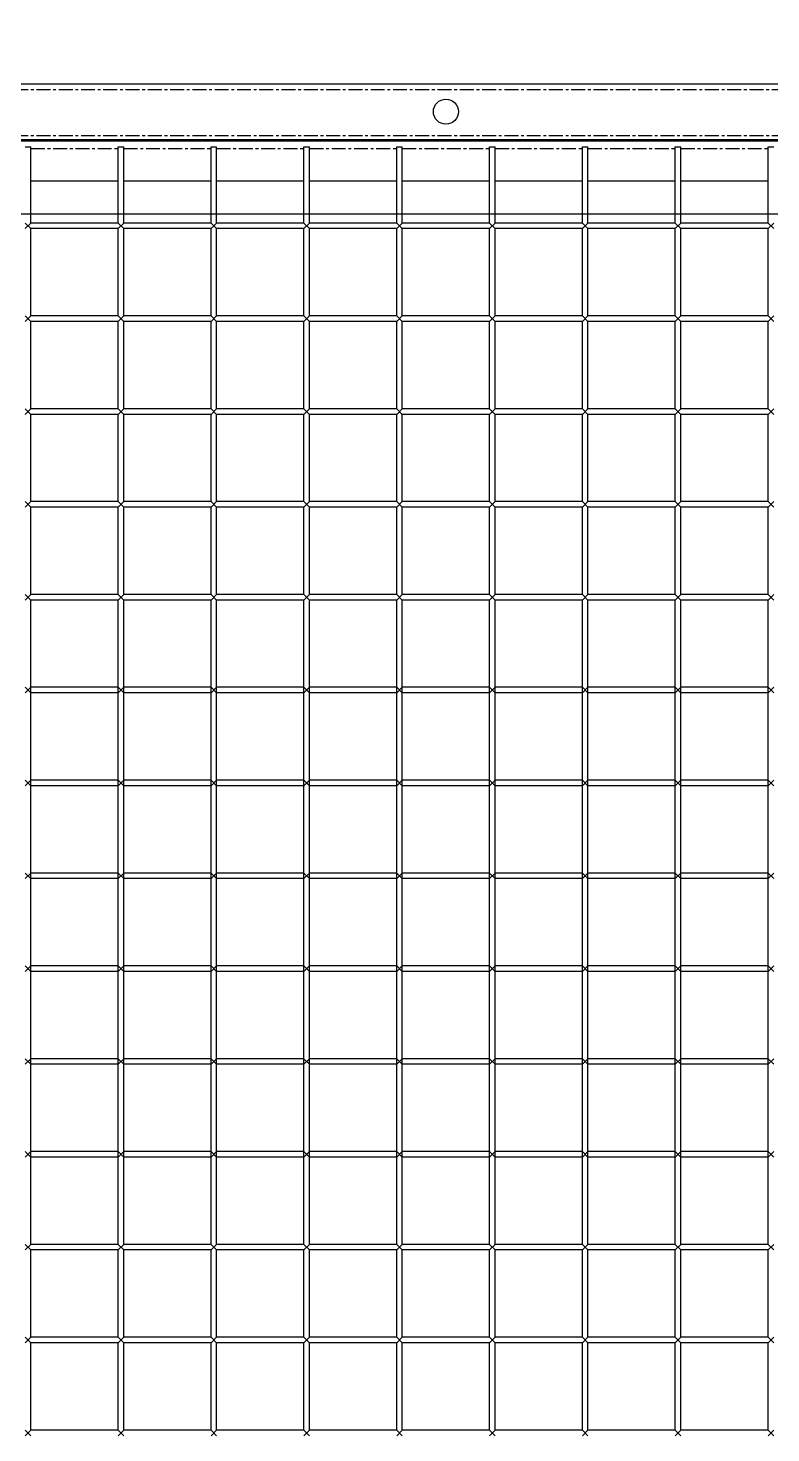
# Model space of a CAD drawing. Header units: millimetres. Extents: x -198529 to 244266, y -64 to 158464.
# Drawn here: x -146003 to -145603, y 108774 to 109530 of the extents above; entities that cross this region are included whole.
import ezdxf

# ---------------------------------------------------------------- set-up
doc = ezdxf.new("R2010")
doc.units = ezdxf.units.MM
doc.linetypes.add('CENTER', pattern=[12, 7.5, -1.5, 1.5, -1.5])
doc.layers.add('0-DCC', color=30, linetype='Continuous')
doc.layers.add('0-DCC-STRUC', color=180, linetype='Continuous')

# ---------------------------------------------------------------- blocks, each defined once
blk = doc.blocks.new('DCC2850x2600(左)')
at = {"color": 0, "linetype": 'Continuous'}
for p, q in [((47991.5, -71878.48), (50640, -71878.48)), ((50640, -71909.38), (47993, -71909.38)), ((48213.5, -71912.38), (48216.5, -71912.38)), ((48216.5, -71953.48), (48216.5, -71912.38)), ((48263.5, -71953.48), (48263.5, -71912.38)), ((48263.5, -71912.38), (48266.5, -71912.38)), ((48266.5, -71953.48), (48266.5, -71912.38)), ((48313.5, -71953.48), (48313.5, -71912.38)), ((48313.5, -71912.38), (48316.5, -71912.38)), ((48316.5, -71953.48), (48316.5, -71912.38)), ((48363.5, -71953.48), (48363.5, -71912.38)), ((48363.5, -71912.38), (48366.5, -71912.38)), ((48366.5, -71953.48), (48366.5, -71912.38)), ((48413.5, -71953.48), (48413.5, -71912.38)), ((48413.5, -71912.38), (48416.5, -71912.38)), ((48416.5, -71953.48), (48416.5, -71912.38)), ((48463.5, -71953.48), (48463.5, -71912.38)), ((48463.5, -71912.38), (48466.5, -71912.38)), ((48466.5, -71953.48), (48466.5, -71912.38)), ((48513.5, -71953.48), (48513.5, -71912.38)), ((48513.5, -71912.38), (48516.5, -71912.38)), ((48516.5, -71953.48), (48516.5, -71912.38)), ((48563.5, -71953.48), (48563.5, -71912.38)), ((48563.5, -71912.38), (48566.5, -71912.38)), ((48566.5, -71953.48), (48566.5, -71912.38)), ((48613.5, -71953.48), (48613.5, -71912.38)), ((48613.5, -71912.38), (48616.5, -71912.38)), ((48263.5, -71930.88), (48216.5, -71930.88)), ((48313.5, -71930.88), (48266.5, -71930.88)), ((48363.5, -71930.88), (48316.5, -71930.88)), ((48413.5, -71930.88), (48366.5, -71930.88)), ((48463.5, -71930.88), (48416.5, -71930.88)), ((48513.5, -71930.88), (48466.5, -71930.88)), ((48563.5, -71930.88), (48516.5, -71930.88)), ((48613.5, -71930.88), (48566.5, -71930.88)), ((48213.5, -71956.48), (48216.5, -71953.48)), ((48216.5, -71956.48), (48213.5, -71953.48)), ((48263.5, -71953.48), (48216.5, -71953.48)), ((48216.5, -72003.48), (48216.5, -71956.48)), ((48263.5, -71956.48), (48216.5, -71956.48)), ((48263.5, -71956.48), (48266.5, -71953.48)), ((48266.5, -71956.48), (48263.5, -71953.48)), ((48263.5, -72003.48), (48263.5, -71956.48)), ((48313.5, -71953.48), (48266.5, -71953.48)), ((48266.5, -72003.48), (48266.5, -71956.48)), ((48313.5, -71956.48), (48266.5, -71956.48)), ((48313.5, -71956.48), (48316.5, -71953.48)), ((48316.5, -71956.48), (48313.5, -71953.48)), ((48313.5, -72003.48), (48313.5, -71956.48)), ((48363.5, -71953.48), (48316.5, -71953.48)), ((48316.5, -72003.48), (48316.5, -71956.48)), ((48363.5, -71956.48), (48316.5, -71956.48)), ((48363.5, -71956.48), (48366.5, -71953.48)), ((48366.5, -71956.48), (48363.5, -71953.48)), ((48363.5, -72003.48), (48363.5, -71956.48)), ((48413.5, -71953.48), (48366.5, -71953.48)), ((48366.5, -72003.48), (48366.5, -71956.48)), ((48413.5, -71956.48), (48366.5, -71956.48)), ((48413.5, -71956.48), (48416.5, -71953.48)), ((48416.5, -71956.48), (48413.5, -71953.48)), ((48413.5, -72003.48), (48413.5, -71956.48)), ((48463.5, -71953.48), (48416.5, -71953.48)), ((48416.5, -72003.48), (48416.5, -71956.48)), ((48463.5, -71956.48), (48416.5, -71956.48)), ((48463.5, -71956.48), (48466.5, -71953.48)), ((48466.5, -71956.48), (48463.5, -71953.48)), ((48463.5, -72003.48), (48463.5, -71956.48)), ((48513.5, -71953.48), (48466.5, -71953.48)), ((48466.5, -72003.48), (48466.5, -71956.48)), ((48513.5, -71956.48), (48466.5, -71956.48)), ((48513.5, -71956.48), (48516.5, -71953.48)), ((48516.5, -71956.48), (48513.5, -71953.48)), ((48513.5, -72003.48), (48513.5, -71956.48)), ((48563.5, -71953.48), (48516.5, -71953.48)), ((48516.5, -72003.48), (48516.5, -71956.48)), ((48563.5, -71956.48), (48516.5, -71956.48)), ((48563.5, -71956.48), (48566.5, -71953.48)), ((48566.5, -71956.48), (48563.5, -71953.48)), ((48563.5, -72003.48), (48563.5, -71956.48)), ((48613.5, -71953.48), (48566.5, -71953.48)), ((48566.5, -72003.48), (48566.5, -71956.48)), ((48613.5, -71956.48), (48566.5, -71956.48)), ((48613.5, -71956.48), (48616.5, -71953.48)), ((48616.5, -71956.48), (48613.5, -71953.48)), ((48613.5, -72003.48), (48613.5, -71956.48)), ((48213.5, -72006.48), (48216.5, -72003.48)), ((48216.5, -72006.48), (48213.5, -72003.48)), ((48263.5, -72003.48), (48216.5, -72003.48)), ((48263.5, -72006.48), (48266.5, -72003.48)), ((48266.5, -72006.48), (48263.5, -72003.48)), ((48313.5, -72003.48), (48266.5, -72003.48)), ((48313.5, -72006.48), (48316.5, -72003.48)), ((48316.5, -72006.48), (48313.5, -72003.48)), ((48363.5, -72003.48), (48316.5, -72003.48)), ((48363.5, -72006.48), (48366.5, -72003.48)), ((48366.5, -72006.48), (48363.5, -72003.48)), ((48413.5, -72003.48), (48366.5, -72003.48)), ((48413.5, -72006.48), (48416.5, -72003.48)), ((48416.5, -72006.48), (48413.5, -72003.48)), ((48463.5, -72003.48), (48416.5, -72003.48)), ((48463.5, -72006.48), (48466.5, -72003.48)), ((48466.5, -72006.48), (48463.5, -72003.48)), ((48513.5, -72003.48), (48466.5, -72003.48)), ((48513.5, -72006.48), (48516.5, -72003.48)), ((48516.5, -72006.48), (48513.5, -72003.48)), ((48563.5, -72003.48), (48516.5, -72003.48)), ((48563.5, -72006.48), (48566.5, -72003.48)), ((48566.5, -72006.48), (48563.5, -72003.48)), ((48613.5, -72003.48), (48566.5, -72003.48)), ((48613.5, -72006.48), (48616.5, -72003.48)), ((48616.5, -72006.48), (48613.5, -72003.48)), ((48216.5, -72053.48), (48216.5, -72006.48)), ((48263.5, -72006.48), (48216.5, -72006.48)), ((48263.5, -72053.48), (48263.5, -72006.48)), ((48266.5, -72053.48), (48266.5, -72006.48)), ((48313.5, -72006.48), (48266.5, -72006.48)), ((48313.5, -72053.48), (48313.5, -72006.48)), ((48316.5, -72053.48), (48316.5, -72006.48)), ((48363.5, -72006.48), (48316.5, -72006.48)), ((48363.5, -72053.48), (48363.5, -72006.48)), ((48366.5, -72053.48), (48366.5, -72006.48)), ((48413.5, -72006.48), (48366.5, -72006.48)), ((48413.5, -72053.48), (48413.5, -72006.48)), ((48416.5, -72053.48), (48416.5, -72006.48)), ((48463.5, -72006.48), (48416.5, -72006.48)), ((48463.5, -72053.48), (48463.5, -72006.48)), ((48466.5, -72053.48), (48466.5, -72006.48)), ((48513.5, -72006.48), (48466.5, -72006.48)), ((48513.5, -72053.48), (48513.5, -72006.48)), ((48516.5, -72053.48), (48516.5, -72006.48)), ((48563.5, -72006.48), (48516.5, -72006.48)), ((48563.5, -72053.48), (48563.5, -72006.48)), ((48566.5, -72053.48), (48566.5, -72006.48)), ((48613.5, -72006.48), (48566.5, -72006.48)), ((48613.5, -72053.48), (48613.5, -72006.48)), ((48213.5, -72056.48), (48216.5, -72053.48)), ((48216.5, -72056.48), (48213.5, -72053.48)), ((48263.5, -72053.48), (48216.5, -72053.48)), ((48216.5, -72103.48), (48216.5, -72056.48)), ((48263.5, -72056.48), (48216.5, -72056.48)), ((48263.5, -72056.48), (48266.5, -72053.48)), ((48266.5, -72056.48), (48263.5, -72053.48)), ((48263.5, -72103.48), (48263.5, -72056.48)), ((48313.5, -72053.48), (48266.5, -72053.48)), ((48266.5, -72103.48), (48266.5, -72056.48)), ((48313.5, -72056.48), (48266.5, -72056.48)), ((48313.5, -72056.48), (48316.5, -72053.48)), ((48316.5, -72056.48), (48313.5, -72053.48)), ((48313.5, -72103.48), (48313.5, -72056.48)), ((48363.5, -72053.48), (48316.5, -72053.48)), ((48316.5, -72103.48), (48316.5, -72056.48)), ((48363.5, -72056.48), (48316.5, -72056.48)), ((48363.5, -72056.48), (48366.5, -72053.48)), ((48366.5, -72056.48), (48363.5, -72053.48)), ((48363.5, -72103.48), (48363.5, -72056.48)), ((48413.5, -72053.48), (48366.5, -72053.48)), ((48366.5, -72103.48), (48366.5, -72056.48)), ((48413.5, -72056.48), (48366.5, -72056.48)), ((48413.5, -72056.48), (48416.5, -72053.48)), ((48416.5, -72056.48), (48413.5, -72053.48)), ((48413.5, -72103.48), (48413.5, -72056.48)), ((48463.5, -72053.48), (48416.5, -72053.48)), ((48416.5, -72103.48), (48416.5, -72056.48)), ((48463.5, -72056.48), (48416.5, -72056.48)), ((48463.5, -72056.48), (48466.5, -72053.48)), ((48466.5, -72056.48), (48463.5, -72053.48)), ((48463.5, -72103.48), (48463.5, -72056.48)), ((48513.5, -72053.48), (48466.5, -72053.48)), ((48466.5, -72103.48), (48466.5, -72056.48)), ((48513.5, -72056.48), (48466.5, -72056.48)), ((48513.5, -72056.48), (48516.5, -72053.48)), ((48516.5, -72056.48), (48513.5, -72053.48)), ((48513.5, -72103.48), (48513.5, -72056.48)), ((48563.5, -72053.48), (48516.5, -72053.48)), ((48516.5, -72103.48), (48516.5, -72056.48)), ((48563.5, -72056.48), (48516.5, -72056.48)), ((48563.5, -72056.48), (48566.5, -72053.48)), ((48566.5, -72056.48), (48563.5, -72053.48)), ((48563.5, -72103.48), (48563.5, -72056.48)), ((48613.5, -72053.48), (48566.5, -72053.48)), ((48566.5, -72103.48), (48566.5, -72056.48)), ((48613.5, -72056.48), (48566.5, -72056.48)), ((48613.5, -72056.48), (48616.5, -72053.48)), ((48616.5, -72056.48), (48613.5, -72053.48)), ((48613.5, -72103.48), (48613.5, -72056.48)), ((48213.5, -72106.48), (48216.5, -72103.48)), ((48216.5, -72106.48), (48213.5, -72103.48)), ((48263.5, -72103.48), (48216.5, -72103.48)), ((48216.5, -72153.48), (48216.5, -72106.48)), ((48263.5, -72106.48), (48216.5, -72106.48)), ((48263.5, -72106.48), (48266.5, -72103.48)), ((48266.5, -72106.48), (48263.5, -72103.48)), ((48263.5, -72153.48), (48263.5, -72106.48)), ((48313.5, -72103.48), (48266.5, -72103.48)), ((48266.5, -72153.48), (48266.5, -72106.48)), ((48313.5, -72106.48), (48266.5, -72106.48)), ((48313.5, -72106.48), (48316.5, -72103.48)), ((48316.5, -72106.48), (48313.5, -72103.48)), ((48313.5, -72153.48), (48313.5, -72106.48)), ((48363.5, -72103.48), (48316.5, -72103.48)), ((48316.5, -72153.48), (48316.5, -72106.48)), ((48363.5, -72106.48), (48316.5, -72106.48)), ((48363.5, -72106.48), (48366.5, -72103.48)), ((48366.5, -72106.48), (48363.5, -72103.48)), ((48363.5, -72153.48), (48363.5, -72106.48)), ((48413.5, -72103.48), (48366.5, -72103.48)), ((48366.5, -72153.48), (48366.5, -72106.48)), ((48413.5, -72106.48), (48366.5, -72106.48)), ((48413.5, -72106.48), (48416.5, -72103.48)), ((48416.5, -72106.48), (48413.5, -72103.48)), ((48413.5, -72153.48), (48413.5, -72106.48)), ((48463.5, -72103.48), (48416.5, -72103.48)), ((48416.5, -72153.48), (48416.5, -72106.48)), ((48463.5, -72106.48), (48416.5, -72106.48)), ((48463.5, -72106.48), (48466.5, -72103.48)), ((48466.5, -72106.48), (48463.5, -72103.48)), ((48463.5, -72153.48), (48463.5, -72106.48)), ((48513.5, -72103.48), (48466.5, -72103.48)), ((48466.5, -72153.48), (48466.5, -72106.48)), ((48513.5, -72106.48), (48466.5, -72106.48)), ((48513.5, -72106.48), (48516.5, -72103.48)), ((48516.5, -72106.48), (48513.5, -72103.48)), ((48513.5, -72153.48), (48513.5, -72106.48)), ((48563.5, -72103.48), (48516.5, -72103.48)), ((48516.5, -72153.48), (48516.5, -72106.48)), ((48563.5, -72106.48), (48516.5, -72106.48)), ((48563.5, -72106.48), (48566.5, -72103.48)), ((48566.5, -72106.48), (48563.5, -72103.48)), ((48563.5, -72153.48), (48563.5, -72106.48)), ((48613.5, -72103.48), (48566.5, -72103.48)), ((48566.5, -72153.48), (48566.5, -72106.48)), ((48613.5, -72106.48), (48566.5, -72106.48)), ((48613.5, -72106.48), (48616.5, -72103.48)), ((48616.5, -72106.48), (48613.5, -72103.48)), ((48613.5, -72153.48), (48613.5, -72106.48)), ((48213.5, -72156.48), (48216.5, -72153.48)), ((48216.5, -72156.48), (48213.5, -72153.48)), ((48263.5, -72153.48), (48216.5, -72153.48)), ((48263.5, -72156.48), (48266.5, -72153.48)), ((48266.5, -72156.48), (48263.5, -72153.48)), ((48313.5, -72153.48), (48266.5, -72153.48)), ((48313.5, -72156.48), (48316.5, -72153.48)), ((48316.5, -72156.48), (48313.5, -72153.48)), ((48363.5, -72153.48), (48316.5, -72153.48)), ((48363.5, -72156.48), (48366.5, -72153.48)), ((48366.5, -72156.48), (48363.5, -72153.48)), ((48413.5, -72153.48), (48366.5, -72153.48)), ((48413.5, -72156.48), (48416.5, -72153.48)), ((48416.5, -72156.48), (48413.5, -72153.48)), ((48463.5, -72153.48), (48416.5, -72153.48)), ((48463.5, -72156.48), (48466.5, -72153.48)), ((48466.5, -72156.48), (48463.5, -72153.48)), ((48513.5, -72153.48), (48466.5, -72153.48)), ((48513.5, -72156.48), (48516.5, -72153.48)), ((48516.5, -72156.48), (48513.5, -72153.48)), ((48563.5, -72153.48), (48516.5, -72153.48)), ((48563.5, -72156.48), (48566.5, -72153.48)), ((48566.5, -72156.48), (48563.5, -72153.48)), ((48613.5, -72153.48), (48566.5, -72153.48)), ((48613.5, -72156.48), (48616.5, -72153.48)), ((48616.5, -72156.48), (48613.5, -72153.48)), ((48216.5, -72503.48), (48216.5, -72156.48)), ((48263.5, -72156.48), (48216.5, -72156.48)), ((48263.5, -72503.48), (48263.5, -72156.48)), ((48266.5, -72503.48), (48266.5, -72156.48)), ((48313.5, -72156.48), (48266.5, -72156.48)), ((48313.5, -72503.48), (48313.5, -72156.48)), ((48316.5, -72503.48), (48316.5, -72156.48)), ((48363.5, -72156.48), (48316.5, -72156.48)), ((48363.5, -72503.48), (48363.5, -72156.48)), ((48366.5, -72503.48), (48366.5, -72156.48)), ((48413.5, -72156.48), (48366.5, -72156.48)), ((48413.5, -72503.48), (48413.5, -72156.48)), ((48416.5, -72503.48), (48416.5, -72156.48)), ((48463.5, -72156.48), (48416.5, -72156.48)), ((48463.5, -72503.48), (48463.5, -72156.48)), ((48466.5, -72503.48), (48466.5, -72156.48)), ((48513.5, -72156.48), (48466.5, -72156.48)), ((48513.5, -72503.48), (48513.5, -72156.48)), ((48516.5, -72503.48), (48516.5, -72156.48)), ((48563.5, -72156.48), (48516.5, -72156.48)), ((48563.5, -72503.48), (48563.5, -72156.48)), ((48566.5, -72503.48), (48566.5, -72156.48)), ((48613.5, -72156.48), (48566.5, -72156.48)), ((48613.5, -72503.48), (48613.5, -72156.48)), ((48213.5, -72206.48), (48216.5, -72203.48)), ((48216.5, -72206.48), (48213.5, -72203.48)), ((48263.5, -72203.48), (48216.5, -72203.48)), ((48263.5, -72206.48), (48216.5, -72206.48)), ((48263.5, -72206.48), (48266.5, -72203.48)), ((48266.5, -72206.48), (48263.5, -72203.48)), ((48313.5, -72203.48), (48266.5, -72203.48)), ((48313.5, -72206.48), (48266.5, -72206.48)), ((48313.5, -72206.48), (48316.5, -72203.48)), ((48316.5, -72206.48), (48313.5, -72203.48)), ((48363.5, -72203.48), (48316.5, -72203.48)), ((48363.5, -72206.48), (48316.5, -72206.48)), ((48363.5, -72206.48), (48366.5, -72203.48)), ((48366.5, -72206.48), (48363.5, -72203.48)), ((48413.5, -72203.48), (48366.5, -72203.48)), ((48413.5, -72206.48), (48366.5, -72206.48)), ((48413.5, -72206.48), (48416.5, -72203.48)), ((48416.5, -72206.48), (48413.5, -72203.48)), ((48463.5, -72203.48), (48416.5, -72203.48)), ((48463.5, -72206.48), (48416.5, -72206.48)), ((48463.5, -72206.48), (48466.5, -72203.48)), ((48466.5, -72206.48), (48463.5, -72203.48)), ((48513.5, -72203.48), (48466.5, -72203.48)), ((48513.5, -72206.48), (48466.5, -72206.48)), ((48513.5, -72206.48), (48516.5, -72203.48)), ((48516.5, -72206.48), (48513.5, -72203.48)), ((48563.5, -72203.48), (48516.5, -72203.48)), ((48563.5, -72206.48), (48516.5, -72206.48)), ((48563.5, -72206.48), (48566.5, -72203.48)), ((48566.5, -72206.48), (48563.5, -72203.48)), ((48613.5, -72203.48), (48566.5, -72203.48)), ((48613.5, -72206.48), (48566.5, -72206.48)), ((48613.5, -72206.48), (48616.5, -72203.48)), ((48616.5, -72206.48), (48613.5, -72203.48)), ((48213.5, -72256.48), (48216.5, -72253.48)), ((48216.5, -72256.48), (48213.5, -72253.48)), ((48263.5, -72253.48), (48216.5, -72253.48)), ((48263.5, -72256.48), (48216.5, -72256.48)), ((48263.5, -72256.48), (48266.5, -72253.48)), ((48266.5, -72256.48), (48263.5, -72253.48)), ((48313.5, -72253.48), (48266.5, -72253.48)), ((48313.5, -72256.48), (48266.5, -72256.48)), ((48313.5, -72256.48), (48316.5, -72253.48)), ((48316.5, -72256.48), (48313.5, -72253.48)), ((48363.5, -72253.48), (48316.5, -72253.48)), ((48363.5, -72256.48), (48316.5, -72256.48)), ((48363.5, -72256.48), (48366.5, -72253.48)), ((48366.5, -72256.48), (48363.5, -72253.48)), ((48413.5, -72253.48), (48366.5, -72253.48)), ((48413.5, -72256.48), (48366.5, -72256.48)), ((48413.5, -72256.48), (48416.5, -72253.48)), ((48416.5, -72256.48), (48413.5, -72253.48)), ((48463.5, -72253.48), (48416.5, -72253.48)), ((48463.5, -72256.48), (48416.5, -72256.48)), ((48463.5, -72256.48), (48466.5, -72253.48)), ((48466.5, -72256.48), (48463.5, -72253.48)), ((48513.5, -72253.48), (48466.5, -72253.48)), ((48513.5, -72256.48), (48466.5, -72256.48)), ((48513.5, -72256.48), (48516.5, -72253.48)), ((48516.5, -72256.48), (48513.5, -72253.48)), ((48563.5, -72253.48), (48516.5, -72253.48)), ((48563.5, -72256.48), (48516.5, -72256.48)), ((48563.5, -72256.48), (48566.5, -72253.48)), ((48566.5, -72256.48), (48563.5, -72253.48)), ((48613.5, -72253.48), (48566.5, -72253.48)), ((48613.5, -72256.48), (48566.5, -72256.48)), ((48613.5, -72256.48), (48616.5, -72253.48)), ((48616.5, -72256.48), (48613.5, -72253.48)), ((48213.5, -72306.48), (48216.5, -72303.48)), ((48216.5, -72306.48), (48213.5, -72303.48)), ((48263.5, -72303.48), (48216.5, -72303.48)), ((48263.5, -72306.48), (48266.5, -72303.48)), ((48266.5, -72306.48), (48263.5, -72303.48)), ((48313.5, -72303.48), (48266.5, -72303.48)), ((48313.5, -72306.48), (48316.5, -72303.48)), ((48316.5, -72306.48), (48313.5, -72303.48)), ((48363.5, -72303.48), (48316.5, -72303.48)), ((48363.5, -72306.48), (48366.5, -72303.48)), ((48366.5, -72306.48), (48363.5, -72303.48)), ((48413.5, -72303.48), (48366.5, -72303.48)), ((48413.5, -72306.48), (48416.5, -72303.48)), ((48416.5, -72306.48), (48413.5, -72303.48)), ((48463.5, -72303.48), (48416.5, -72303.48)), ((48463.5, -72306.48), (48466.5, -72303.48)), ((48466.5, -72306.48), (48463.5, -72303.48)), ((48513.5, -72303.48), (48466.5, -72303.48)), ((48513.5, -72306.48), (48516.5, -72303.48)), ((48516.5, -72306.48), (48513.5, -72303.48)), ((48563.5, -72303.48), (48516.5, -72303.48)), ((48563.5, -72306.48), (48566.5, -72303.48)), ((48566.5, -72306.48), (48563.5, -72303.48)), ((48613.5, -72303.48), (48566.5, -72303.48)), ((48613.5, -72306.48), (48616.5, -72303.48)), ((48616.5, -72306.48), (48613.5, -72303.48)), ((48263.5, -72306.48), (48216.5, -72306.48)), ((48313.5, -72306.48), (48266.5, -72306.48)), ((48363.5, -72306.48), (48316.5, -72306.48)), ((48413.5, -72306.48), (48366.5, -72306.48)), ((48463.5, -72306.48), (48416.5, -72306.48)), ((48513.5, -72306.48), (48466.5, -72306.48)), ((48563.5, -72306.48), (48516.5, -72306.48)), ((48613.5, -72306.48), (48566.5, -72306.48)), ((48213.5, -72356.48), (48216.5, -72353.48)), ((48216.5, -72356.48), (48213.5, -72353.48)), ((48263.5, -72353.48), (48216.5, -72353.48)), ((48263.5, -72356.48), (48216.5, -72356.48)), ((48263.5, -72356.48), (48266.5, -72353.48)), ((48266.5, -72356.48), (48263.5, -72353.48)), ((48313.5, -72353.48), (48266.5, -72353.48)), ((48313.5, -72356.48), (48266.5, -72356.48)), ((48313.5, -72356.48), (48316.5, -72353.48)), ((48316.5, -72356.48), (48313.5, -72353.48)), ((48363.5, -72353.48), (48316.5, -72353.48)), ((48363.5, -72356.48), (48316.5, -72356.48)), ((48363.5, -72356.48), (48366.5, -72353.48)), ((48366.5, -72356.48), (48363.5, -72353.48)), ((48413.5, -72353.48), (48366.5, -72353.48)), ((48413.5, -72356.48), (48366.5, -72356.48)), ((48413.5, -72356.48), (48416.5, -72353.48)), ((48416.5, -72356.48), (48413.5, -72353.48)), ((48463.5, -72353.48), (48416.5, -72353.48)), ((48463.5, -72356.48), (48416.5, -72356.48)), ((48463.5, -72356.48), (48466.5, -72353.48)), ((48466.5, -72356.48), (48463.5, -72353.48)), ((48513.5, -72353.48), (48466.5, -72353.48)), ((48513.5, -72356.48), (48466.5, -72356.48)), ((48513.5, -72356.48), (48516.5, -72353.48)), ((48516.5, -72356.48), (48513.5, -72353.48)), ((48563.5, -72353.48), (48516.5, -72353.48)), ((48563.5, -72356.48), (48516.5, -72356.48)), ((48563.5, -72356.48), (48566.5, -72353.48)), ((48566.5, -72356.48), (48563.5, -72353.48)), ((48613.5, -72353.48), (48566.5, -72353.48)), ((48613.5, -72356.48), (48566.5, -72356.48)), ((48613.5, -72356.48), (48616.5, -72353.48)), ((48616.5, -72356.48), (48613.5, -72353.48)), ((48213.5, -72406.48), (48216.5, -72403.48)), ((48216.5, -72406.48), (48213.5, -72403.48)), ((48263.5, -72403.48), (48216.5, -72403.48)), ((48263.5, -72406.48), (48266.5, -72403.48)), ((48266.5, -72406.48), (48263.5, -72403.48)), ((48313.5, -72403.48), (48266.5, -72403.48)), ((48313.5, -72406.48), (48316.5, -72403.48)), ((48316.5, -72406.48), (48313.5, -72403.48)), ((48363.5, -72403.48), (48316.5, -72403.48)), ((48363.5, -72406.48), (48366.5, -72403.48)), ((48366.5, -72406.48), (48363.5, -72403.48)), ((48413.5, -72403.48), (48366.5, -72403.48)), ((48413.5, -72406.48), (48416.5, -72403.48)), ((48416.5, -72406.48), (48413.5, -72403.48)), ((48463.5, -72403.48), (48416.5, -72403.48)), ((48463.5, -72406.48), (48466.5, -72403.48)), ((48466.5, -72406.48), (48463.5, -72403.48)), ((48513.5, -72403.48), (48466.5, -72403.48)), ((48513.5, -72406.48), (48516.5, -72403.48)), ((48516.5, -72406.48), (48513.5, -72403.48)), ((48563.5, -72403.48), (48516.5, -72403.48)), ((48563.5, -72406.48), (48566.5, -72403.48)), ((48566.5, -72406.48), (48563.5, -72403.48)), ((48613.5, -72403.48), (48566.5, -72403.48)), ((48613.5, -72406.48), (48616.5, -72403.48)), ((48616.5, -72406.48), (48613.5, -72403.48)), ((48263.5, -72406.48), (48216.5, -72406.48)), ((48313.5, -72406.48), (48266.5, -72406.48)), ((48363.5, -72406.48), (48316.5, -72406.48)), ((48413.5, -72406.48), (48366.5, -72406.48)), ((48463.5, -72406.48), (48416.5, -72406.48)), ((48513.5, -72406.48), (48466.5, -72406.48)), ((48563.5, -72406.48), (48516.5, -72406.48)), ((48613.5, -72406.48), (48566.5, -72406.48)), ((48213.5, -72456.48), (48216.5, -72453.48)), ((48216.5, -72456.48), (48213.5, -72453.48)), ((48263.5, -72453.48), (48216.5, -72453.48)), ((48263.5, -72456.48), (48216.5, -72456.48)), ((48263.5, -72456.48), (48266.5, -72453.48)), ((48266.5, -72456.48), (48263.5, -72453.48)), ((48313.5, -72453.48), (48266.5, -72453.48)), ((48313.5, -72456.48), (48266.5, -72456.48)), ((48313.5, -72456.48), (48316.5, -72453.48)), ((48316.5, -72456.48), (48313.5, -72453.48)), ((48363.5, -72453.48), (48316.5, -72453.48)), ((48363.5, -72456.48), (48316.5, -72456.48)), ((48363.5, -72456.48), (48366.5, -72453.48)), ((48366.5, -72456.48), (48363.5, -72453.48)), ((48413.5, -72453.48), (48366.5, -72453.48)), ((48413.5, -72456.48), (48366.5, -72456.48)), ((48413.5, -72456.48), (48416.5, -72453.48)), ((48416.5, -72456.48), (48413.5, -72453.48)), ((48463.5, -72453.48), (48416.5, -72453.48)), ((48463.5, -72456.48), (48416.5, -72456.48)), ((48463.5, -72456.48), (48466.5, -72453.48)), ((48466.5, -72456.48), (48463.5, -72453.48)), ((48513.5, -72453.48), (48466.5, -72453.48)), ((48513.5, -72456.48), (48466.5, -72456.48)), ((48513.5, -72456.48), (48516.5, -72453.48)), ((48516.5, -72456.48), (48513.5, -72453.48)), ((48563.5, -72453.48), (48516.5, -72453.48)), ((48563.5, -72456.48), (48516.5, -72456.48)), ((48563.5, -72456.48), (48566.5, -72453.48)), ((48566.5, -72456.48), (48563.5, -72453.48)), ((48613.5, -72453.48), (48566.5, -72453.48)), ((48613.5, -72456.48), (48566.5, -72456.48)), ((48613.5, -72456.48), (48616.5, -72453.48)), ((48616.5, -72456.48), (48613.5, -72453.48)), ((48213.5, -72506.48), (48216.5, -72503.48)), ((48216.5, -72506.48), (48213.5, -72503.48)), ((48263.5, -72503.48), (48216.5, -72503.48)), ((48216.5, -72553.48), (48216.5, -72506.48)), ((48263.5, -72506.48), (48216.5, -72506.48)), ((48263.5, -72506.48), (48266.5, -72503.48)), ((48266.5, -72506.48), (48263.5, -72503.48)), ((48263.5, -72553.48), (48263.5, -72506.48)), ((48313.5, -72503.48), (48266.5, -72503.48)), ((48266.5, -72553.48), (48266.5, -72506.48)), ((48313.5, -72506.48), (48266.5, -72506.48)), ((48313.5, -72506.48), (48316.5, -72503.48)), ((48316.5, -72506.48), (48313.5, -72503.48)), ((48313.5, -72553.48), (48313.5, -72506.48)), ((48363.5, -72503.48), (48316.5, -72503.48)), ((48316.5, -72553.48), (48316.5, -72506.48)), ((48363.5, -72506.48), (48316.5, -72506.48)), ((48363.5, -72506.48), (48366.5, -72503.48)), ((48366.5, -72506.48), (48363.5, -72503.48)), ((48363.5, -72553.48), (48363.5, -72506.48)), ((48413.5, -72503.48), (48366.5, -72503.48)), ((48366.5, -72553.48), (48366.5, -72506.48)), ((48413.5, -72506.48), (48366.5, -72506.48)), ((48413.5, -72506.48), (48416.5, -72503.48)), ((48416.5, -72506.48), (48413.5, -72503.48)), ((48413.5, -72553.48), (48413.5, -72506.48)), ((48463.5, -72503.48), (48416.5, -72503.48)), ((48416.5, -72553.48), (48416.5, -72506.48)), ((48463.5, -72506.48), (48416.5, -72506.48)), ((48463.5, -72506.48), (48466.5, -72503.48)), ((48466.5, -72506.48), (48463.5, -72503.48)), ((48463.5, -72553.48), (48463.5, -72506.48)), ((48513.5, -72503.48), (48466.5, -72503.48)), ((48466.5, -72553.48), (48466.5, -72506.48)), ((48513.5, -72506.48), (48466.5, -72506.48)), ((48513.5, -72506.48), (48516.5, -72503.48)), ((48516.5, -72506.48), (48513.5, -72503.48)), ((48513.5, -72553.48), (48513.5, -72506.48)), ((48563.5, -72503.48), (48516.5, -72503.48)), ((48516.5, -72553.48), (48516.5, -72506.48)), ((48563.5, -72506.48), (48516.5, -72506.48)), ((48563.5, -72506.48), (48566.5, -72503.48)), ((48566.5, -72506.48), (48563.5, -72503.48)), ((48563.5, -72553.48), (48563.5, -72506.48)), ((48613.5, -72503.48), (48566.5, -72503.48)), ((48566.5, -72553.48), (48566.5, -72506.48)), ((48613.5, -72506.48), (48566.5, -72506.48)), ((48613.5, -72506.48), (48616.5, -72503.48)), ((48616.5, -72506.48), (48613.5, -72503.48)), ((48613.5, -72553.48), (48613.5, -72506.48)), ((48213.5, -72556.48), (48216.5, -72553.48)), ((48216.5, -72556.48), (48213.5, -72553.48)), ((48263.5, -72553.48), (48216.5, -72553.48)), ((48263.5, -72556.48), (48266.5, -72553.48)), ((48266.5, -72556.48), (48263.5, -72553.48)), ((48313.5, -72553.48), (48266.5, -72553.48)), ((48313.5, -72556.48), (48316.5, -72553.48)), ((48316.5, -72556.48), (48313.5, -72553.48)), ((48363.5, -72553.48), (48316.5, -72553.48)), ((48363.5, -72556.48), (48366.5, -72553.48)), ((48366.5, -72556.48), (48363.5, -72553.48)), ((48413.5, -72553.48), (48366.5, -72553.48)), ((48413.5, -72556.48), (48416.5, -72553.48)), ((48416.5, -72556.48), (48413.5, -72553.48)), ((48463.5, -72553.48), (48416.5, -72553.48)), ((48463.5, -72556.48), (48466.5, -72553.48)), ((48466.5, -72556.48), (48463.5, -72553.48)), ((48513.5, -72553.48), (48466.5, -72553.48)), ((48513.5, -72556.48), (48516.5, -72553.48)), ((48516.5, -72556.48), (48513.5, -72553.48)), ((48563.5, -72553.48), (48516.5, -72553.48)), ((48563.5, -72556.48), (48566.5, -72553.48)), ((48566.5, -72556.48), (48563.5, -72553.48)), ((48613.5, -72553.48), (48566.5, -72553.48)), ((48613.5, -72556.48), (48616.5, -72553.48)), ((48616.5, -72556.48), (48613.5, -72553.48)), ((48216.5, -72603.48), (48216.5, -72556.48)), ((48263.5, -72556.48), (48216.5, -72556.48)), ((48263.5, -72603.48), (48263.5, -72556.48)), ((48266.5, -72603.48), (48266.5, -72556.48)), ((48313.5, -72556.48), (48266.5, -72556.48)), ((48313.5, -72603.48), (48313.5, -72556.48)), ((48316.5, -72603.48), (48316.5, -72556.48)), ((48363.5, -72556.48), (48316.5, -72556.48)), ((48363.5, -72603.48), (48363.5, -72556.48)), ((48366.5, -72603.48), (48366.5, -72556.48)), ((48413.5, -72556.48), (48366.5, -72556.48)), ((48413.5, -72603.48), (48413.5, -72556.48)), ((48416.5, -72603.48), (48416.5, -72556.48)), ((48463.5, -72556.48), (48416.5, -72556.48)), ((48463.5, -72603.48), (48463.5, -72556.48)), ((48466.5, -72603.48), (48466.5, -72556.48)), ((48513.5, -72556.48), (48466.5, -72556.48)), ((48513.5, -72603.48), (48513.5, -72556.48)), ((48516.5, -72603.48), (48516.5, -72556.48)), ((48563.5, -72556.48), (48516.5, -72556.48)), ((48563.5, -72603.48), (48563.5, -72556.48)), ((48566.5, -72603.48), (48566.5, -72556.48)), ((48613.5, -72556.48), (48566.5, -72556.48)), ((48613.5, -72603.48), (48613.5, -72556.48)), ((48213.5, -72606.48), (48216.5, -72603.48)), ((48216.5, -72606.48), (48213.5, -72603.48)), ((48263.5, -72603.48), (48216.5, -72603.48)), ((48263.5, -72606.48), (48266.5, -72603.48)), ((48266.5, -72606.48), (48263.5, -72603.48)), ((48313.5, -72603.48), (48266.5, -72603.48)), ((48313.5, -72606.48), (48316.5, -72603.48)), ((48316.5, -72606.48), (48313.5, -72603.48)), ((48363.5, -72603.48), (48316.5, -72603.48)), ((48363.5, -72606.48), (48366.5, -72603.48)), ((48366.5, -72606.48), (48363.5, -72603.48)), ((48413.5, -72603.48), (48366.5, -72603.48)), ((48413.5, -72606.48), (48416.5, -72603.48)), ((48416.5, -72606.48), (48413.5, -72603.48)), ((48463.5, -72603.48), (48416.5, -72603.48)), ((48463.5, -72606.48), (48466.5, -72603.48)), ((48466.5, -72606.48), (48463.5, -72603.48)), ((48513.5, -72603.48), (48466.5, -72603.48)), ((48513.5, -72606.48), (48516.5, -72603.48)), ((48516.5, -72606.48), (48513.5, -72603.48)), ((48563.5, -72603.48), (48516.5, -72603.48)), ((48563.5, -72606.48), (48566.5, -72603.48)), ((48566.5, -72606.48), (48563.5, -72603.48)), ((48613.5, -72603.48), (48566.5, -72603.48)), ((48613.5, -72606.48), (48616.5, -72603.48)), ((48616.5, -72606.48), (48613.5, -72603.48))]:
    blk.add_line(p, q, dxfattribs=at)
at = {"color": 0, "linetype": 'CENTER'}
for p, q in [((47991.5, -71881.48), (50640, -71881.48)), ((47991.5, -71906.38), (50640, -71906.38)), ((48216.5, -71913.38), (48263.5, -71913.38)), ((48266.5, -71913.38), (48313.5, -71913.38)), ((48316.5, -71913.38), (48363.5, -71913.38)), ((48366.5, -71913.38), (48413.5, -71913.38)), ((48416.5, -71913.38), (48463.5, -71913.38)), ((48466.5, -71913.38), (48513.5, -71913.38)), ((48516.5, -71913.38), (48563.5, -71913.38)), ((48566.5, -71913.38), (48613.5, -71913.38))]:
    blk.add_line(p, q, dxfattribs=at)
at = {"color": 0, "linetype": 'Continuous'}
blk.add_circle((48440, -71893.48), 6.75, dxfattribs=at)

msp = doc.modelspace()

# ---------------------------------------------------------------- linework, layer by layer
at = {"layer": '0-DCC-STRUC'}
for points in [[(-146311.04, 109430.01), (-143561.16, 109430.01), (-143561.16, 109630.01), (-146311.04, 109630.01)], [(-146311.04, 109470.01), (-143561.16, 109470.01), (-143561.16, 109590.01), (-146311.04, 109590.01)]]:
    msp.add_lwpolyline(points, close=True, dxfattribs=at)

# ---------------------------------------------------------------- block references
at = {"layer": '0-DCC'}
msp.add_blockref('DCC2850x2600(左)', (-194217.97, 181378.49), dxfattribs=at)

doc.saveas('drawing.dxf')
